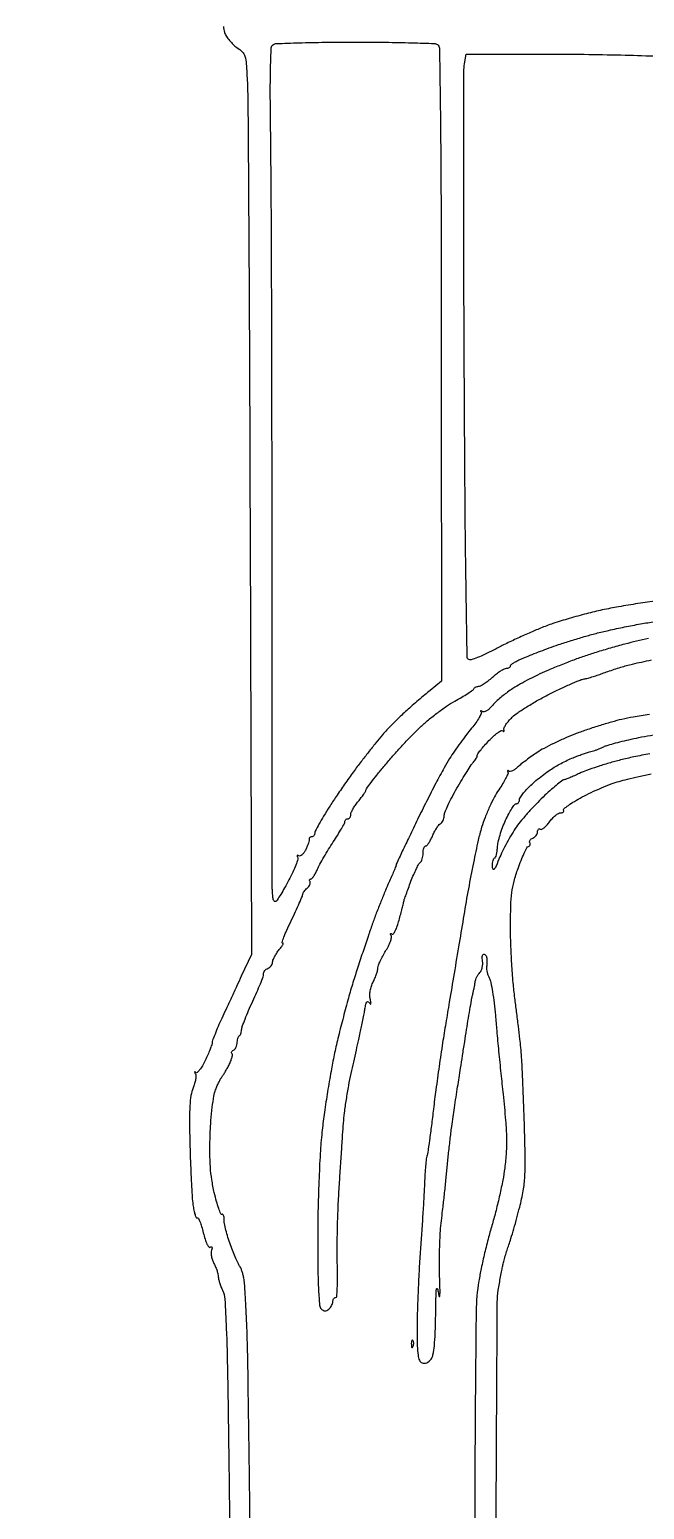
# Model space of a CAD drawing. Header units: metres. Extents: x 26.3 to 44.2, y 14.4 to 19.6.
# Drawn here: x 32.2297 to 32.3033, y 18.9361 to 19.1132 of the extents above; entities that cross this region are included whole.
import ezdxf

# ---------------------------------------------------------------- set-up
doc = ezdxf.new("R2010")
doc.units = ezdxf.units.M
doc.header["$MEASUREMENT"] = 0
doc.layers.add('Suspensions', color=6, linetype='Continuous')

msp = doc.modelspace()

# ---------------------------------------------------------------- linework, layer by layer
at = {"layer": 'Suspensions'}
for points in [[(32.2529, 19.11355, 0.061119), (32.25305, 19.11285, 0.054517), (32.25328, 19.11237, 0.032743), (32.25365, 19.11186, 0.032488), (32.25408, 19.11139, 0.048097), (32.25452, 19.11104, -0.058461), (32.25516, 19.11053, -0.12248), (32.25548, 19.10998, -0.054863), (32.25564, 19.10909, -0.004827), (32.25577, 19.10679, -0.009968), (32.25584, 19.10414, -0.000168), (32.25594, 19.08949, -0.000431), (32.25603, 19.07243, -0.000287), (32.2561, 19.05288), (32.25627, 19.00253), (32.25505, 18.99992, 0.000739), (32.2545, 18.99875, 0.000455), (32.25386, 18.99736, 0.000456), (32.25322, 18.99599, 0.000817), (32.2527, 18.99486, 0.005407), (32.25227, 18.99389, 0.00732), (32.25191, 18.993, 0.005141), (32.25162, 18.99225, 0.077201), (32.25156, 18.99198, -0.072419), (32.25151, 18.99172, -0.008289), (32.25131, 18.99117, -0.009865), (32.25104, 18.99052, -0.007888), (32.25073, 18.98984, -0.019574), (32.25039, 18.9892, -0.034841), (32.25006, 18.9887, -0.042894), (32.24978, 18.98839, -0.387093), (32.24961, 18.98839, 0.035974), (32.24951, 18.98847, 0.491674), (32.24947, 18.98846, 0.199347), (32.24947, 18.98839, 0.017697), (32.24955, 18.98824, -0.137947), (32.24962, 18.98799, -0.033423), (32.24958, 18.98756, -0.03177), (32.24946, 18.98706, -0.026955), (32.24928, 18.98655, 0.06061), (32.24903, 18.98566, 0.024439), (32.2489, 18.9844, 0.01594), (32.24885, 18.98259, 0.004571), (32.2489, 18.97978, 0.002927), (32.24897, 18.97754, 0.003245), (32.24907, 18.97538, 0.003008), (32.24917, 18.97354, 0.016767), (32.24927, 18.97255, 0.015794), (32.24937, 18.97191, 0.029017), (32.24951, 18.97139, 0.033452), (32.24964, 18.97104, 0.447016), (32.24976, 18.97101, -0.433511), (32.24989, 18.97097, -0.024168), (32.25009, 18.97055, -0.024931), (32.2503, 18.96996, -0.014085), (32.2505, 18.96922, 0.017208), (32.25071, 18.96845, 0.036533), (32.25094, 18.96787, 0.051474), (32.25116, 18.96752, 0.384505), (32.25134, 18.96749, -0.106291), (32.25147, 18.96753, -0.344924), (32.25154, 18.96749, -0.154092), (32.25155, 18.96736, -0.031777), (32.25148, 18.96713, 0.099249), (32.25143, 18.96683, 0.038829), (32.25147, 18.96642, 0.03651), (32.25159, 18.96596, 0.037589), (32.25178, 18.96554, -0.020637), (32.25198, 18.96511, -0.019249), (32.25215, 18.96466, -0.019642), (32.25226, 18.96425, -0.059784), (32.2523, 18.96396, 0.056333), (32.25233, 18.96367, 0.017913), (32.25245, 18.96325, 0.017627), (32.25261, 18.96278, 0.018761), (32.2528, 18.96234, -0.096839), (32.25308, 18.96127, -0.005383), (32.25325, 18.95781, -0.005241), (32.2534, 18.95249, -0.001077), (32.25354, 18.9431, -0.000193), (32.25366, 18.93417, -0.000078), (32.25381, 18.922, -0.000077)], [(32.3048, 19.04484, 0.005244), (32.3025, 19.0445, 0.005231), (32.30019, 19.04412, 0.008503), (32.29823, 19.04374, 0.011072), (32.29636, 19.04329, 0.00801), (32.29428, 19.04272, 0.008096), (32.29233, 19.04211, 0.017418), (32.29085, 19.04156, 0.00737), (32.28949, 19.04098, 0.004761), (32.28793, 19.04028, 0.004785), (32.28642, 19.03955, 0.009006), (32.28522, 19.03894, -0.012562), (32.28421, 19.03843, -0.018488), (32.2833, 19.03804, -0.01406), (32.28254, 19.03777, -0.219664), (32.28227, 19.0378, -0.255424), (32.28207, 19.03815, -0.000327), (32.28194, 19.04636, -0.002087), (32.28182, 19.05697, -0.000642), (32.28172, 19.07298, -0.000521), (32.28167, 19.08645, -0.000827), (32.28166, 19.09799, -0.000167), (32.28167, 19.10816, -0.039744), (32.28175, 19.10908), (32.28194, 19.11025), (32.29189, 19.11025, -0.003114), (32.29608, 19.11022, -0.002735), (32.30047, 19.11014, -0.002748), (32.30442, 19.11002, -0.008247)], [(32.25614, 18.93007, 0.000452), (32.25599, 18.94263, 0.000322), (32.25584, 18.95317, 0.004487), (32.25575, 18.95697, 0.002756), (32.25566, 18.95925, 0.003548), (32.25555, 18.96135, 0.002719), (32.25544, 18.96311, 0.030753), (32.25535, 18.9638, 0.017652), (32.25525, 18.96424, 0.01774), (32.25512, 18.96467, 0.017863), (32.25498, 18.96503, 0.065153), (32.25485, 18.96524, -0.0584), (32.2547, 18.9655, -0.005836), (32.25441, 18.96614, -0.007275), (32.25408, 18.96692, -0.005721), (32.25375, 18.96778, -0.012578), (32.25345, 18.96867, -0.013502), (32.2532, 18.96955, -0.013133), (32.25302, 18.97031, -0.060229), (32.25298, 18.97077, 0.031393), (32.25298, 18.97108, 0.068471), (32.25293, 18.9713, 0.13774), (32.25284, 18.97142, 0.314539), (32.25274, 18.97143, -0.461489), (32.2526, 18.97147, -0.013289), (32.25235, 18.97212, -0.018076), (32.25208, 18.97297, -0.010326), (32.25182, 18.97402, -0.018627), (32.25152, 18.97557, -0.020614), (32.25135, 18.97708, -0.017766), (32.25129, 18.97878, -0.009043), (32.25132, 18.98093, -0.009564), (32.25142, 18.98264, -0.011552), (32.25158, 18.98424, -0.011421), (32.25177, 18.98558, -0.053736), (32.25198, 18.98633, -0.006812), (32.25218, 18.98683, -0.008907), (32.25239, 18.98727, -0.006894), (32.25257, 18.98764, -0.078673), (32.25266, 18.98777, 0.053746), (32.25276, 18.9879, 0.004799), (32.25298, 18.98824, 0.006212), (32.25323, 18.98866, 0.004807), (32.25349, 18.98912, 0.023405), (32.25373, 18.98959, 0.03089), (32.25389, 18.99005, 0.03179), (32.25398, 18.99042, 0.181112), (32.25394, 18.99062, -0.105799), (32.25389, 18.99076, -0.125608), (32.25391, 18.99089, -0.122808), (32.25399, 18.991, -0.098414), (32.25412, 18.99108, 0.147443), (32.25427, 18.99118, 0.055782), (32.2544, 18.9914, 0.049041), (32.25451, 18.99169, 0.042376), (32.25456, 18.99201, -0.024089), (32.2546, 18.99232, -0.037343), (32.25466, 18.99258, -0.04256), (32.25474, 18.99276, -0.276714), (32.25482, 18.99281, 0.25551), (32.25491, 18.99286, 0.05221), (32.25499, 18.99301, 0.043169), (32.25505, 18.99324, 0.028448), (32.25508, 18.9935, -0.066542), (32.25517, 18.99391, -0.007706), (32.2555, 18.99479, -0.009161), (32.25592, 18.99583, -0.007361), (32.25642, 18.99693, 0.006392), (32.25691, 18.99802, 0.008634), (32.25733, 18.99901, 0.006207), (32.25765, 18.99985, 0.088465), (32.25771, 19.00017, -0.097672), (32.25775, 19.00037, -0.066866), (32.25787, 19.00058, -0.0641), (32.25804, 19.00075, -0.073085), (32.25825, 19.00087, 0.074361), (32.25845, 19.00099, 0.064399), (32.25863, 19.00116, 0.066858), (32.25875, 19.00137, 0.096098), (32.25879, 19.00158, -0.097589), (32.25884, 19.00184, -0.024001), (32.25902, 19.00224, -0.023659), (32.25928, 19.00268, -0.021701), (32.25959, 19.0031, 0.010992), (32.25988, 19.00348, 0.033289), (32.26005, 19.00376, 0.167488), (32.26006, 19.00386, 0.530189), (32.26001, 19.00389, -0.692054), (32.25993, 19.00395, -0.015875), (32.26014, 19.00457, -0.014524), (32.2605, 19.00544, -0.007203), (32.26101, 19.00653, 0.003787), (32.26154, 19.00766, 0.005579), (32.26198, 19.00866, 0.002757), (32.26235, 19.00951, 0.100089), (32.26239, 19.00972, -0.121047), (32.26243, 19.00986, -0.035449), (32.26255, 19.01006, -0.033346), (32.26272, 19.01027, -0.030299), (32.26293, 19.01046, 0.050777), (32.26312, 19.01066, 0.064546), (32.26325, 19.01087, 0.078442), (32.2633, 19.01107, 0.165938), (32.26327, 19.01123, -0.069099), (32.26321, 19.01135, -0.143472), (32.26321, 19.01145, -0.190219), (32.26327, 19.01152, -0.132396), (32.26336, 19.01155, 0.21875), (32.2635, 19.01161, 0.027216), (32.26372, 19.01189, 0.028028), (32.26395, 19.01227, 0.019711), (32.26416, 19.01272, -0.021721), (32.26445, 19.01331, -0.006926), (32.26493, 19.01416, -0.006898), (32.26549, 19.0151, -0.007641), (32.26605, 19.01598, 0.006815), (32.26658, 19.01681, 0.009657), (32.26703, 19.01756, 0.006212), (32.26738, 19.0182, 0.123524), (32.26743, 19.01842, -0.106787), (32.26746, 19.01854, -0.099451), (32.26754, 19.01865, -0.095945), (32.26766, 19.01873, -0.091795), (32.26779, 19.01875, 0.14099), (32.26793, 19.01879, 0.099844), (32.26805, 19.0189, 0.084906), (32.26813, 19.01907, 0.068522), (32.26815, 19.01926, -0.105371), (32.26821, 19.01953, -0.024333), (32.26842, 19.01994, -0.02408), (32.26871, 19.0204, -0.021493), (32.26905, 19.02085, 0.010524), (32.2694, 19.02128, 0.014389), (32.26969, 19.02168, 0.011128), (32.26991, 19.02202, 0.139736), (32.26995, 19.02216, -0.159808), (32.27001, 19.02233, -0.002758), (32.27058, 19.0231, -0.006697), (32.27127, 19.02399, -0.004373), (32.27208, 19.02499, -0.008215), (32.27305, 19.02613, -0.005345), (32.2742, 19.02741, -0.005374), (32.27536, 19.02864, -0.010187), (32.27632, 19.0296, -0.017724), (32.27728, 19.03046, -0.011873), (32.27844, 19.03138, -0.011965), (32.2796, 19.03221, -0.022991), (32.28058, 19.03282, 0.007394), (32.28142, 19.0333, 0.010639), (32.28214, 19.03375, 0.0067), (32.28273, 19.03415, 0.144507), (32.28286, 19.03431, -0.112708), (32.28294, 19.03442, -0.063886), (32.28308, 19.03452, -0.058777), (32.28325, 19.03458, -0.060313), (32.28343, 19.0346, 0.125531), (32.28367, 19.03466, 0.019681), (32.2841, 19.03492, 0.020827), (32.28459, 19.03527, 0.016827), (32.28509, 19.03568, -0.01793), (32.28558, 19.0361, -0.021774), (32.28608, 19.03645, -0.020992), (32.28652, 19.0367, -0.122121), (32.28677, 19.03676, 0.055321), (32.28695, 19.03678, 0.074899), (32.28711, 19.03684, 0.094337), (32.28721, 19.03693, 0.170232), (32.28725, 19.03704, -0.218912), (32.28731, 19.03717, -0.026338), (32.28757, 19.03737, -0.027427), (32.28793, 19.03759, -0.019257), (32.28835, 19.0378, -0.007617), (32.28893, 19.03804, -0.002222), (32.28984, 19.03841, -0.002232), (32.29086, 19.03881, -0.002388), (32.29186, 19.03919, -0.009771), (32.29301, 19.0396, -0.004658), (32.29451, 19.04007, -0.004616), (32.29608, 19.04055, -0.006545), (32.29749, 19.04094, -0.009579), (32.29899, 19.0413, -0.005012), (32.30088, 19.0417, -0.004983), (32.30282, 19.04207, -0.007609), (32.30451, 19.04235, -0.012757)], [(32.30377, 19.04032, 0.005997), (32.30234, 19.04, 0.008674), (32.30092, 19.03965, 0.004858), (32.29921, 19.03917, 0.004846), (32.29748, 19.03866, 0.007866), (32.29603, 19.03818, 0.007379), (32.29464, 19.03768, 0.005237), (32.29308, 19.03707, 0.005287), (32.29161, 19.03646, 0.011169), (32.29049, 19.03595, 0.00947), (32.2895, 19.03546, 0.00782), (32.28846, 19.03489, 0.007911), (32.28753, 19.03434, 0.020869), (32.28689, 19.0339, 0.014501), (32.28636, 19.03349, 0.011309), (32.2858, 19.03301, 0.01147), (32.28531, 19.03254, 0.027136), (32.28497, 19.03217, -0.043368), (32.28468, 19.03187, -0.05741), (32.28438, 19.03166, -0.070409), (32.28409, 19.03156, -0.183546), (32.28389, 19.03159, 0.017773), (32.28373, 19.03167, 0.186336), (32.28366, 19.03168, 0.501563), (32.28365, 19.03164, 0.039579), (32.28373, 19.03155, -0.298651), (32.28376, 19.03135, -0.024195), (32.2835, 19.03086, -0.026317), (32.28311, 19.03025, -0.016746), (32.2826, 19.0296, 0.010894), (32.28198, 19.02882, 0.006015), (32.28126, 19.02784, 0.005994), (32.28054, 19.02684, 0.009583), (32.27996, 19.02596, 0.016323), (32.27932, 19.02486, 0.003945), (32.27832, 19.023, 0.004044), (32.27721, 19.02084, 0.004007), (32.27613, 19.01867, 0.001219), (32.27515, 19.01662, 0.001953), (32.27431, 19.01487, 0.000351), (32.27359, 19.01332, 0.109828), (32.27356, 19.01318, -0.097355), (32.27353, 19.01306, -0.002207), (32.2733, 19.0125, -0.004872), (32.27302, 19.01185, -0.003269), (32.27269, 19.01111, 0.00923), (32.27228, 19.01016, 0.003715), (32.27175, 19.00886, 0.003674), (32.2712, 19.00745, 0.004644), (32.27072, 19.00614, 0.004504), (32.27021, 19.00468, 0.002088), (32.26957, 19.00276, 0.002068), (32.26891, 19.00075, 0.00288), (32.26834, 18.99894, 0.007095), (32.26779, 18.99704, 0.004138), (32.26718, 18.99475, 0.004136), (32.2666, 18.99245, 0.006988), (32.26616, 18.99051, 0.008199), (32.26578, 18.98853, 0.004518), (32.26537, 18.9861, 0.004503), (32.26499, 18.98363, 0.007203), (32.26473, 18.98151, 0.012252), (32.26451, 18.97908, 0.005232), (32.26435, 18.97582, 0.005021), (32.26423, 18.97222, 0.005206), (32.26419, 18.96866, 0.002924), (32.26421, 18.96486, 0.009465), (32.26429, 18.96234, 0.007661), (32.26441, 18.96056, 0.17826), (32.26461, 18.96011, 0.060657), (32.26484, 18.95994, 0.128718), (32.26505, 18.95987, 0.125475), (32.26527, 18.95992, 0.05617), (32.26552, 18.96008, 0.053935), (32.2657, 18.96027, 0.042925), (32.26585, 18.96051, 0.044347), (32.26596, 18.96076, 0.07858), (32.26599, 18.96098, -0.065635), (32.26602, 18.96117, -0.082973), (32.26609, 18.96133, -0.099129), (32.2662, 18.96143, -0.146606), (32.26633, 18.96147, 0.388506), (32.26646, 18.9616, 0.008288), (32.26653, 18.96257, 0.014095), (32.26657, 18.96381, 0.007493), (32.26654, 18.96535, -0.009179), (32.26652, 18.9672, -0.004209), (32.26655, 18.96961, -0.004166), (32.26663, 18.97216, -0.005743), (32.26675, 18.97444, -0.00055), (32.26689, 18.97664, -0.000493), (32.26704, 18.97891, -0.000494), (32.26717, 18.98095, -0.001553), (32.26727, 18.98232, -0.013329), (32.2674, 18.98358, -0.006505), (32.26762, 18.98517, -0.006447), (32.2679, 18.98682, -0.009278), (32.26819, 18.98827, -0.000034), (32.2685, 18.98965, -0.000031), (32.26881, 18.99106, -0.000031), (32.26909, 18.99233, -0.0001), (32.26928, 18.99317, 0.003114), (32.26943, 18.99388, 0.002258), (32.26959, 18.99467, 0.00228), (32.26974, 18.99543, 0.004983), (32.26984, 18.99601, -0.015148), (32.26995, 18.99657, -0.102289), (32.27007, 18.99683, -0.357751), (32.27021, 18.99687, -0.13674), (32.27037, 18.99673, 0.060436), (32.2705, 18.99658, 0.574082), (32.27056, 18.9966, 0.103482), (32.27056, 18.99678, 0.010571), (32.27048, 18.99719, -0.059578), (32.27043, 18.99765, -0.039513), (32.27047, 18.99818, -0.037701), (32.27061, 18.99873, -0.039528), (32.27083, 18.99924, 0.018657), (32.27104, 18.9997, 0.018338), (32.27123, 19.00019, 0.018568), (32.27136, 19.00062, 0.063843), (32.2714, 19.00091, -0.089089), (32.27145, 19.00122, -0.017676), (32.27166, 19.00173, -0.0182), (32.27196, 19.00233, -0.016049), (32.27231, 19.00292, 0.023163), (32.27264, 19.0035, 0.031365), (32.27288, 19.00406, 0.032333), (32.27302, 19.00453, 0.194739), (32.27297, 19.00477, -0.033895), (32.2729, 19.00491, -0.236628), (32.2729, 19.00499, -0.364384), (32.27296, 19.00501, -0.053871), (32.27308, 19.00496, 0.388876), (32.27325, 19.00499, 0.042168), (32.27347, 19.00535, 0.034437), (32.27371, 19.00591, 0.01928), (32.27392, 19.00661, 0.000992), (32.27412, 19.00735, 0.001273), (32.27429, 19.00804, 0.000976), (32.27444, 19.00861, 0.010966), (32.27449, 19.00884, -0.032201), (32.27455, 19.00908, -0.002342), (32.27477, 19.00971, -0.003267), (32.27504, 19.01045, -0.002466), (32.27534, 19.01127, -0.010136), (32.27567, 19.01208, -0.013732), (32.276, 19.01279, -0.010662), (32.27629, 19.01336, -0.130077), (32.27646, 19.01354, 0.136361), (32.27659, 19.01368, 0.043704), (32.2767, 19.01395, 0.03987), (32.27677, 19.01428, 0.03527), (32.2768, 19.01463, -0.034216), (32.27682, 19.01497, -0.052227), (32.27689, 19.01525, -0.067954), (32.27699, 19.01545, -0.243093), (32.27712, 19.01551, 0.216616), (32.27727, 19.01558, 0.031082), (32.27748, 19.01585, 0.03063), (32.2777, 19.01623, 0.021728), (32.27791, 19.01668, -0.023472), (32.27812, 19.01715, -0.024193), (32.27838, 19.01759, -0.02482), (32.27864, 19.01795, -0.087363), (32.27885, 19.01814, 0.087947), (32.27903, 19.0183, 0.053677), (32.27918, 19.01854, 0.051705), (32.27929, 19.01882, 0.062649), (32.27932, 19.0191, -0.09674), (32.2794, 19.0195, -0.010844), (32.27977, 19.02035, -0.012843), (32.28026, 19.02135, -0.010091), (32.28084, 19.02241, -0.005009), (32.28145, 19.02346, -0.006243), (32.28205, 19.02442, -0.005139), (32.28256, 19.02521, -0.046789), (32.28282, 19.02553, 0.030261), (32.283, 19.02574, 0.030909), (32.28315, 19.02596, 0.032501), (32.28325, 19.02617, 0.100053), (32.28328, 19.02633, -0.156334), (32.28334, 19.02652, -0.010523), (32.28369, 19.02698, -0.014313), (32.28414, 19.02752, -0.010195), (32.28467, 19.0281, -0.017773), (32.28522, 19.02864, -0.029106), (32.28572, 19.02905, -0.029163), (32.28614, 19.02931, -0.33463), (32.28632, 19.02929, 0.056766), (32.28641, 19.02921, 0.34), (32.28647, 19.02922, 0.242399), (32.2865, 19.02928, 0.038628), (32.28647, 19.02942, -0.191553), (32.28649, 19.02965, -0.03083), (32.28671, 19.03003, -0.030298), (32.28705, 19.03047, -0.022444), (32.28747, 19.03091, -0.041576), (32.28811, 19.03144, -0.010984), (32.28922, 19.03216, -0.011069), (32.29053, 19.03294, -0.011167), (32.29187, 19.03365, -0.005913), (32.29318, 19.03429, -0.007283), (32.29442, 19.03486, -0.006137), (32.29547, 19.03531, -0.05183), (32.29596, 19.03546, 0.020625), (32.29638, 19.03555, 0.007113), (32.29697, 19.03572, 0.007054), (32.29762, 19.03593, 0.008124), (32.29823, 19.03614, -0.006493), (32.29889, 19.03638, -0.003894), (32.29967, 19.03664, -0.003898), (32.30046, 19.03689, -0.006776), (32.30112, 19.03708, -0.009706), (32.30185, 19.03727, -0.003307), (32.30293, 19.03751, -0.003287), (32.30412, 19.03777, -0.003784)], [(32.30386, 19.03122, 0.006386), (32.30193, 19.03093, 0.017178), (32.30058, 19.03065, 0.011689), (32.29933, 19.03032, 0.006263), (32.29781, 19.02986, 0.006232), (32.29627, 19.02936, 0.009694), (32.29495, 19.02888, 0.011208), (32.29372, 19.02837, 0.009225), (32.29243, 19.02777, 0.009343), (32.29126, 19.02718, 0.024362), (32.29045, 19.02669, 0.007962), (32.28979, 19.02624, 0.006858), (32.28911, 19.02574, 0.006918), (32.2885, 19.02527, 0.019769), (32.2881, 19.02492, -0.03148), (32.28778, 19.02466, -0.047922), (32.28748, 19.02448, -0.060512), (32.28722, 19.0244, -0.249555), (32.28707, 19.02445, 0.049208), (32.28699, 19.02452, 0.333431), (32.28693, 19.02452, 0.263323), (32.28691, 19.02446, 0.03811), (32.28694, 19.02434, -0.184107), (32.28693, 19.02411, -0.014979), (32.28667, 19.02357, -0.01857), (32.28631, 19.02293, -0.013174), (32.28585, 19.02223, 0.030351), (32.28533, 19.02137, 0.014007), (32.28475, 19.02019, 0.013815), (32.28421, 19.01891, 0.01864), (32.2838, 19.01773, 0.020012), (32.28339, 19.01619, 0.004409), (32.28282, 19.0135, 0.004579), (32.28222, 19.01039, 0.004391), (32.28167, 19.00722, -0.000158), (32.28111, 19.00388, -0.000122), (32.2805, 19.00023, -0.000123), (32.27993, 18.99682, -0.000295), (32.27951, 18.99429, 0.003794), (32.27913, 18.99193, 0.002278), (32.27871, 18.98913, 0.002281), (32.27833, 18.98634, 0.003978), (32.27803, 18.98402, -0.00208), (32.27779, 18.98204, -0.002965), (32.27756, 18.98028, -0.001646), (32.27735, 18.97879, -0.043917), (32.27725, 18.9784, 0.052447), (32.27718, 18.97806, 0.005463), (32.2771, 18.97723, 0.006735), (32.27702, 18.97624, 0.005344), (32.27697, 18.97516, -0.004109), (32.2769, 18.97377, -0.001326), (32.27678, 18.97172, -0.001322), (32.27663, 18.96943, -0.001483), (32.27647, 18.96724, 0.004614), (32.27633, 18.96494, 0.003245), (32.2762, 18.96235, 0.003274), (32.27611, 18.95988, 0.006856), (32.27608, 18.95795, 0.004577), (32.2761, 18.95571, 0.029753), (32.27619, 18.95458, 0.066488), (32.27636, 18.95396, 0.203455), (32.27667, 18.95366, 0.100341), (32.27695, 18.95361, 0.088566), (32.27724, 18.95367, 0.07896), (32.27751, 18.95384, 0.059389), (32.27775, 18.9541, 0.11135), (32.27798, 18.95463, 0.020812), (32.27814, 18.95568, 0.016765), (32.27824, 18.95718, 0.00625), (32.2783, 18.95929, -0.002056), (32.27834, 18.9616, -0.024506), (32.2784, 18.96249, -0.788503), (32.2785, 18.96251, -0.051107), (32.27862, 18.96201, 0.049006), (32.27872, 18.96161, 0.811785), (32.2788, 18.96162, 0.022309), (32.27882, 18.96241, 0.002594), (32.27877, 18.96417, -0.008555), (32.27875, 18.96588, -0.006798), (32.27879, 18.96771, -0.00688), (32.27887, 18.96942, -0.017083), (32.27898, 18.97066, 0.003424), (32.27913, 18.97189, 0.00143), (32.27932, 18.97355, 0.001414), (32.27951, 18.97533, 0.001833), (32.27967, 18.97696, -0.002779), (32.27983, 18.97858, -0.002237), (32.28003, 18.98032, -0.002261), (32.28022, 18.98193, -0.005793), (32.28038, 18.98309, -0.000588), (32.28054, 18.98415, -0.000345), (32.28074, 18.98543, -0.000345), (32.28093, 18.9867, -0.000587), (32.2811, 18.98777, 0.000006), (32.28128, 18.98891, 0.000003), (32.28151, 18.99043, 0.000003), (32.28177, 18.99205, 0.000003), (32.282, 18.99353, -0.002058), (32.28222, 18.99491, -0.002402), (32.28244, 18.99622, -0.002126), (32.28264, 18.99732, -0.014551), (32.28276, 18.99786, 0.006136), (32.28284, 18.99824, 0.00512), (32.28293, 18.99865, 0.005171), (32.283, 18.99903, 0.01402), (32.28304, 18.9993, -0.059822), (32.2831, 18.99954, -0.03078), (32.28323, 18.99983, -0.030084), (32.2834, 19.00011, -0.039761), (32.28359, 19.00035, 0.083114), (32.28376, 19.0006, 0.048787), (32.28388, 19.00095, 0.04713), (32.28393, 19.00134, 0.058363), (32.28391, 19.0017, -0.033913), (32.28387, 19.00202, -0.057078), (32.28388, 19.00229, -0.082278), (32.28395, 19.00248, -0.273434), (32.28405, 19.00254, -0.138378), (32.28418, 19.00251, -0.089642), (32.28429, 19.00241, -0.077327), (32.28437, 19.00226, -0.065745), (32.28441, 19.00209, -0.019047), (32.28442, 19.00187, -0.008667), (32.28442, 19.00159, -0.008568), (32.28441, 19.00129, -0.011646), (32.28439, 19.00102, 0.057942), (32.28439, 19.00073, 0.027864), (32.28446, 19.00037, 0.027183), (32.28458, 18.99999, 0.034912), (32.28472, 18.99966, -0.074348), (32.2849, 18.99918, -0.00882), (32.2851, 18.99805, -0.01038), (32.28529, 18.9967, -0.008343), (32.28544, 18.99523, 0.002343), (32.2856, 18.99342, 0.000934), (32.28583, 18.99094, 0.000924), (32.2861, 18.98827, 0.001164), (32.28636, 18.98579, -0.005034), (32.28666, 18.98266, -0.015589), (32.28677, 18.98055, -0.020975), (32.28674, 18.9788, -0.017839), (32.28656, 18.97696, -0.014498), (32.28633, 18.97553, -0.007297), (32.28596, 18.97374, -0.007239), (32.28552, 18.9719, -0.010657), (32.28508, 18.9703, 0.008908), (32.28463, 18.96868, 0.005786), (32.28416, 18.9668, 0.005818), (32.28375, 18.96495, 0.010996), (32.28347, 18.96345, 0.038245), (32.28314, 18.95982, 0.001395), (32.28302, 18.94595, 0.001351), (32.28294, 18.92336, 0.000177), (32.28293, 18.87535)], [(32.30393, 19.02653, 0.005952), (32.30199, 19.02615, 0.011194), (32.30043, 19.02579, 0.008821), (32.29903, 19.02541, 0.008022), (32.2976, 19.02497, 0.008056), (32.29634, 19.02454, 0.025519), (32.29552, 19.02419, -0.006537), (32.2949, 19.0239, -0.008845), (32.29433, 19.02366, -0.006353), (32.29385, 19.02347, -0.091034), (32.29367, 19.02343, 0.167537), (32.2935, 19.02337, 0.005222), (32.29288, 19.02288, 0.009675), (32.29217, 19.02228, 0.00649), (32.29137, 19.02156, 0.011919), (32.29051, 19.02071, 0.008488), (32.28958, 19.01973, 0.008575), (32.28873, 19.01876, 0.01803), (32.2881, 19.01797, 0.0198), (32.28756, 19.01717, 0.011148), (32.28696, 19.01615, 0.011113), (32.28641, 19.0151, 0.017835), (32.28598, 19.01418, -0.005063), (32.28552, 19.01308, -0.065881), (32.28529, 19.0127, -0.594759), (32.28516, 19.01273, -0.07588), (32.2851, 19.01308, -0.025779), (32.28511, 19.01346, -0.040967), (32.28517, 19.01378, -0.049673), (32.28525, 19.014, -0.286145), (32.28536, 19.01407, 0.30164), (32.28546, 19.01414, 0.033475), (32.28557, 19.01444, 0.031898), (32.28565, 19.01485, 0.020105), (32.28569, 19.01533, -0.043734), (32.28578, 19.01595, -0.016266), (32.286, 19.0168, -0.015973), (32.28631, 19.01772, -0.018601), (32.28666, 19.01857, -0.01484), (32.28704, 19.01933, -0.021906), (32.28741, 19.01997, -0.018284), (32.28775, 19.02046, -0.234504), (32.28795, 19.02055, 0.122134), (32.28809, 19.02059, 0.100756), (32.28822, 19.02069, 0.091262), (32.2883, 19.02084, 0.07991), (32.28833, 19.02102, -0.145488), (32.2884, 19.02127, -0.020206), (32.28872, 19.02173, -0.021734), (32.28916, 19.02224, -0.016874), (32.28968, 19.02277, -0.015676), (32.2903, 19.02332, -0.009995), (32.29106, 19.02392, -0.010041), (32.29182, 19.02449, -0.018362), (32.29247, 19.02491, -0.012352), (32.29311, 19.02528, -0.008564), (32.29386, 19.02566, -0.008643), (32.29459, 19.026, -0.017549), (32.29517, 19.02624, -0.005102), (32.2957, 19.02643, -0.004806), (32.29624, 19.02661, -0.004783), (32.29672, 19.02676, -0.016603), (32.29704, 19.02685, 0.023033), (32.29732, 19.02692, 0.011933), (32.29766, 19.02705, 0.011839), (32.29801, 19.02719, 0.017608), (32.2983, 19.02733, -0.046466), (32.29871, 19.0275, -0.006666), (32.29957, 19.02775, -0.007523), (32.3006, 19.02802, -0.006362), (32.3017, 19.02828, -0.007319), (32.30293, 19.02854, -0.004688), (32.30436, 19.02879, -0.00471)], [(32.2855, 18.92893, -0.000043), (32.28567, 18.96091, -0.040586), (32.28579, 18.96237, -0.001736), (32.28592, 18.96314, -0.001423), (32.28607, 18.96396, -0.001437), (32.28621, 18.96472, -0.003796), (32.28632, 18.96526, -0.014394), (32.28644, 18.96577, -0.006454), (32.28662, 18.96644, -0.006383), (32.28684, 18.96715, -0.008628), (32.28705, 18.96778, 0.012397), (32.2873, 18.96853, 0.003744), (32.28765, 18.96969, 0.003749), (32.28801, 18.971, 0.004069), (32.28835, 18.97228, 0.018495), (32.28877, 18.97425, 0.029746), (32.28897, 18.97596, 0.018384), (32.28901, 18.97818, 0.003191), (32.28891, 18.98237, 0.001822), (32.28881, 18.9852, 0.002087), (32.2887, 18.98791, 0.00188), (32.28858, 18.99021, 0.01192), (32.28849, 18.99137, 0.003809), (32.28838, 18.9924, 0.001189), (32.2882, 18.99393, 0.001188), (32.28798, 18.99565, 0.001311), (32.28777, 18.9973, -0.011542), (32.28757, 18.99914, -0.006151), (32.2874, 19.00142, -0.006119), (32.28729, 19.00375, -0.009476), (32.28725, 19.00577, -0.006818), (32.28729, 19.00831, -0.024453), (32.28742, 19.00993, -0.032539), (32.28768, 19.01128, -0.020583), (32.28815, 19.01281, -0.010629), (32.28852, 19.01378, -0.015463), (32.28889, 19.01462, -0.010937), (32.28922, 19.01529, -0.192776), (32.28941, 19.01545, 0.103314), (32.28953, 19.01552, 0.124746), (32.2896, 19.01563, 0.123785), (32.28962, 19.01577, 0.100782), (32.28957, 19.0159, -0.163403), (32.28953, 19.01605, -0.121658), (32.28959, 19.0162, -0.093843), (32.28973, 19.01634, -0.06297), (32.28993, 19.01645, 0.074193), (32.29014, 19.01657, 0.064361), (32.29032, 19.01676, 0.06686), (32.29045, 19.01697, 0.096303), (32.29049, 19.01719, -0.065444), (32.29051, 19.01738, -0.137715), (32.29059, 19.0175, -0.191288), (32.2907, 19.01754, -0.140802), (32.29082, 19.01751, 0.261163), (32.291, 19.0175, 0.050994), (32.29128, 19.01768, 0.042343), (32.29161, 19.01799, 0.027681), (32.29193, 19.01839, -0.030206), (32.29226, 19.0188, -0.034863), (32.29263, 19.01915, -0.037382), (32.29298, 19.0194, -0.136433), (32.29324, 19.01947, 0.054991), (32.29343, 19.01949, 0.118909), (32.29356, 19.01956, 0.189406), (32.29362, 19.01965, 0.17229), (32.29359, 19.01977, -0.378059), (32.29362, 19.01994, -0.01475), (32.29417, 19.02036, -0.019792), (32.29491, 19.02084, -0.011864), (32.29582, 19.02136, -0.013405), (32.29689, 19.0219, -0.009602), (32.29812, 19.02244, -0.009706), (32.2993, 19.02292, -0.020484), (32.30024, 19.02323, -0.011135), (32.30123, 19.02349, -0.004461), (32.3026, 19.02381, -0.004412), (32.30409, 19.02412, -0.005556)]]:
    msp.add_lwpolyline(points, format="xyb", dxfattribs=at)
for points in [[(32.26869, 19.11168, -0.002794), (32.27232, 19.11166, -0.004344), (32.27544, 19.1116, -0.001395), (32.27814, 19.11152, -0.133754), (32.2785, 19.1114, -0.252704), (32.27875, 19.11095, -0.000608), (32.27886, 19.10327, -0.002395), (32.27894, 19.09242, -0.000486), (32.27897, 19.07317), (32.279, 19.03522), (32.27763, 19.0341, 0.004141), (32.277, 19.03359, 0.002304), (32.27625, 19.03295, 0.002298), (32.27549, 19.03229, 0.003719), (32.27485, 19.03172, 0.006118), (32.27424, 19.03116, 0.004307), (32.27357, 19.03051, 0.004347), (32.27293, 19.02988, 0.009101), (32.27245, 19.02938, 0.011966), (32.27194, 19.02879, 0.003172), (32.27114, 19.02782, 0.003216), (32.27025, 19.02671, 0.003305), (32.26939, 19.0256, 0.006851), (32.26846, 19.02437, 0.004173), (32.26741, 19.02289, 0.004181), (32.26639, 19.02141, 0.007382), (32.26557, 19.02016, 0.006403), (32.2649, 19.01908, 0.009112), (32.26434, 19.01811, 0.005708), (32.2639, 19.01728, 0.120779), (32.26383, 19.01701, -0.08507), (32.2638, 19.01685, -0.093522), (32.26372, 19.01671, -0.100408), (32.26361, 19.01662, -0.115014), (32.26347, 19.01659, 0.075978), (32.26334, 19.01657, 0.108976), (32.26323, 19.01651, 0.130141), (32.26318, 19.01642, 0.136905), (32.26317, 19.01632, -0.120612), (32.26317, 19.01616, -0.016912), (32.26308, 19.01584, -0.018504), (32.26294, 19.01546, -0.014768), (32.26276, 19.01507, -0.037319), (32.26255, 19.01471, -0.059243), (32.26232, 19.01444, -0.081876), (32.2621, 19.0143, -0.244576), (32.26192, 19.01432, 0.040945), (32.26179, 19.01438, 0.299395), (32.26173, 19.01437, 0.304903), (32.26172, 19.0143, 0.041738), (32.26178, 19.01418, -0.218319), (32.26181, 19.01393, -0.014226), (32.26157, 19.01322, -0.018598), (32.26121, 19.01237, -0.012662), (32.26074, 19.01143, -0.00574), (32.26023, 19.0105, -0.008205), (32.25976, 19.00969, -0.004952), (32.25935, 19.00903, -0.113862), (32.25919, 19.00887, -0.178598), (32.25908, 19.00885, -0.162889), (32.25897, 19.0089, -0.108246), (32.25889, 19.00903, -0.056628), (32.25885, 19.00922, -0.00666), (32.25882, 19.00947, -0.003392), (32.2588, 19.00978, -0.003369), (32.25878, 19.0101, -0.005041), (32.25876, 19.01038, -0.009846), (32.25875, 19.01088, -0.00001), (32.25874, 19.02199, -0.000101), (32.25874, 19.0344, -0.000062), (32.25873, 19.04901, 0.000364), (32.25872, 19.06445, 0.000401), (32.25869, 19.07939, 0.000372), (32.25864, 19.09216, 0.002039), (32.25858, 19.09906, -0.001579), (32.25852, 19.10519, -0.007631), (32.25855, 19.10867, -0.005846), (32.25863, 19.11098, -0.244081), (32.25888, 19.1114, -0.133477), (32.25925, 19.11151, -0.001451), (32.26195, 19.1116, -0.004431), (32.26507, 19.11166, -0.002855)], [(32.27558, 18.95633, 0.296942), (32.2755, 18.95635, 0.208169), (32.27543, 18.95628, 0.077125), (32.27539, 18.95611, 0.028489), (32.27539, 18.95586, 0.018894), (32.27541, 18.95559, 0.168741), (32.27546, 18.95548, 0.470617), (32.27552, 18.95549, 0.054073), (32.2756, 18.95564, 0.051402), (32.27566, 18.95584, 0.05415), (32.27567, 18.95604, 0.060344), (32.27565, 18.95621, 0.126455)]]:
    msp.add_lwpolyline(points, format="xyb", close=True, dxfattribs=at)

doc.saveas('drawing.dxf')
